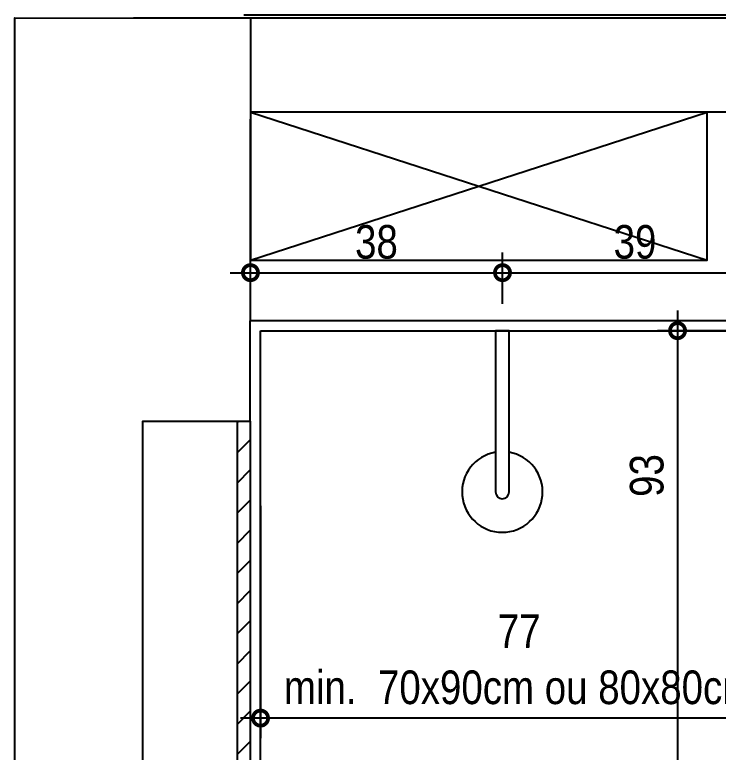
# Model space of a CAD drawing. Header units: metres. Extents: x 3 to 168, y -142 to 28.
# Drawn here: x 70.064 to 71.111, y -80.031 to -78.934 of the extents above; entities that cross this region are included whole.
import ezdxf

# ---------------------------------------------------------------- set-up
doc = ezdxf.new("R2010")
doc.units = ezdxf.units.M
for name, color, linetype in [('ARQ-ALV ACAB', 4, 'Continuous'), ('ARQ-ALV OSSO', 5, 'Continuous'), ('ARQ-DIM', 2, 'Continuous'), ('ARQ-ENCH', 1, 'Continuous'), ('ARQ-HID', 2, 'Continuous'), ('ARQ-SIM', 1, 'Continuous')]:
    doc.layers.add(name, color=color, linetype=linetype)
doc.styles.add('Adesa', font='ARIALN.TTF')
doc.dimstyles.new('ADESA 1-0025', dxfattribs={"dimtxt": 0.05, "dimasz": 0.045, "dimexe": 0.03, "dimexo": 0.04, "dimgap": 0.02, "dimtad": 1, "dimtoh": 1, "dimdec": 0, "dimlfac": 100, "dimzin": 4, "dimtxsty": 'Adesa', "dimblk": 'DOTSMALL', "dimcen": 1, "dimdle": 0.03, "dimclrd": 1, "dimclre": 1, "dimclrt": 256, "dimazin": 1, "dimtm": 1e-09, "dimtfac": 1, "dimtdec": 0, "dimtix": 1, "dimtmove": 2, "dimatfit": 0, "dimldrblk": 'DOTSMALL', "dimfxl": 0.8, "dimtvp": 2, "dimtolj": 1, "dimtzin": 0, "dimarcsym": 0})

# ---------------------------------------------------------------- blocks, each defined once
blk = doc.blocks.new('CHUVEIRO')
at = {"ltscale": 0.025}
blk.add_lwpolyline([(-0.01, -0.24, 1), (0.01, -0.24), (0.01, 0), (-0.01, 0)], format="xyb", close=True, dxfattribs=at)
blk.add_arc((0, -0.24), 0.06, 99.5942, 80.4061, dxfattribs=at)
blk = doc.blocks.new('_DotSmall')
at = {"color": 0, "linetype": 'ByBlock', "const_width": 0.5}
blk.add_lwpolyline([(-0.0625, 0, 1), (0.0625, 0, 1)], format="xyb", close=True, dxfattribs=at)
blk = doc.blocks.new('*D220')
at = {"layer": 'ARQ-DIM', "color": 1, "lineweight": -2, "transparency": 16777216}
for p, q in [((70.4145, -79.3488), (70.4145, -79.2875)), ((70.7898, -79.3638), (70.7898, -79.2875)), ((70.3845, -79.3175), (70.8198, -79.3175))]:
    blk.add_line(p, q, dxfattribs=at)
at = {"layer": 'Defpoints', "color": 0, "transparency": 16777216}
for p in [(70.7898, -79.3175), (70.4145, -79.3888, 0), (70.7898, -79.4038, 0)]:
    blk.add_point(p, dxfattribs=at)
at = {"layer": 'ARQ-DIM', "color": 1, "lineweight": -2, "transparency": 16777216, "xscale": 0.045, "yscale": 0.045, "zscale": 0.045, "rotation": 180}
blk.add_blockref('_DotSmall', (70.4145, -79.3175), dxfattribs=at)
at = {"layer": 'ARQ-DIM', "color": 1, "lineweight": -2, "transparency": 16777216, "xscale": 0.045, "yscale": 0.045, "zscale": 0.045}
blk.add_blockref('_DotSmall', (70.7898, -79.3175), dxfattribs=at)
at = {"layer": 'ARQ-DIM', "transparency": 16777216, "insert": (70.6021, -79.272), "char_height": 0.05, "attachment_point": 5, "style": 'Adesa'}
blk.add_mtext('\\A1;38', dxfattribs=at)
blk = doc.blocks.new('*D221')
at = {"layer": 'ARQ-DIM', "color": 1, "lineweight": -2, "transparency": 16777216}
for p, q in [((70.7898, -79.3638), (70.7898, -79.2875)), ((71.1845, -79.3488), (71.1845, -79.2875)), ((70.7598, -79.3175), (71.2145, -79.3175))]:
    blk.add_line(p, q, dxfattribs=at)
at = {"layer": 'Defpoints', "color": 0, "transparency": 16777216}
for p in [(71.1845, -79.3175), (71.1845, -79.3888, 0), (70.7898, -79.4038, 0)]:
    blk.add_point(p, dxfattribs=at)
at = {"layer": 'ARQ-DIM', "color": 1, "lineweight": -2, "transparency": 16777216, "xscale": 0.045, "yscale": 0.045, "zscale": 0.045, "rotation": 180}
blk.add_blockref('_DotSmall', (70.7898, -79.3175), dxfattribs=at)
at = {"layer": 'ARQ-DIM', "color": 1, "lineweight": -2, "transparency": 16777216, "xscale": 0.045, "yscale": 0.045, "zscale": 0.045}
blk.add_blockref('_DotSmall', (71.1845, -79.3175), dxfattribs=at)
at = {"layer": 'ARQ-DIM', "transparency": 16777216, "insert": (70.9871, -79.272), "char_height": 0.05, "attachment_point": 5, "style": 'Adesa'}
blk.add_mtext('\\A1;39', dxfattribs=at)
blk = doc.blocks.new('*D224')
at = {"layer": 'ARQ-DIM', "color": 1, "lineweight": -2, "transparency": 16777216}
for p, q in [((70.4295, -79.6643), (70.4295, -80.0103)), ((71.1995, -79.6643), (71.1995, -80.0103)), ((71.2295, -79.9803), (70.3995, -79.9803))]:
    blk.add_line(p, q, dxfattribs=at)
at = {"layer": 'Defpoints', "color": 0, "transparency": 16777216}
for p in [(70.4295, -79.6243), (71.1995, -79.6243), (70.4295, -79.9803)]:
    blk.add_point(p, dxfattribs=at)
at = {"layer": 'ARQ-DIM', "color": 1, "lineweight": -2, "transparency": 16777216, "xscale": 0.045, "yscale": 0.045, "zscale": 0.045, "rotation": 180}
blk.add_blockref('_DotSmall', (70.4295, -79.9803), dxfattribs=at)
at = {"layer": 'ARQ-DIM', "color": 1, "lineweight": -2, "transparency": 16777216, "xscale": 0.045, "yscale": 0.045, "zscale": 0.045}
blk.add_blockref('_DotSmall', (71.1995, -79.9803), dxfattribs=at)
at = {"layer": 'ARQ-DIM', "transparency": 16777216, "insert": (70.8145, -79.8931), "char_height": 0.05, "attachment_point": 5, "style": 'Adesa'}
blk.add_mtext('\\A1;77\\Pmin.  70x90cm ou 80x80cm', dxfattribs=at)
blk = doc.blocks.new('*D225')
at = {"layer": 'ARQ-DIM', "color": 1, "lineweight": -2, "transparency": 16777216}
for p, q in [((71.0504, -79.3738), (71.0504, -80.3638)), ((71.1595, -79.4038), (71.0204, -79.4038)), ((71.1595, -80.3338), (71.0204, -80.3338))]:
    blk.add_line(p, q, dxfattribs=at)
at = {"layer": 'Defpoints', "color": 0, "transparency": 16777216}
for p in [(71.1995, -79.4038, 0), (71.0504, -80.3338), (71.1995, -80.3338)]:
    blk.add_point(p, dxfattribs=at)
at = {"layer": 'ARQ-DIM', "color": 1, "lineweight": -2, "transparency": 16777216, "xscale": 0.045, "yscale": 0.045, "zscale": 0.045}
for p, rotation in [((71.0504, -79.4038), 90), ((71.0504, -80.3338), 270)]:
    blk.add_blockref('_DotSmall', p, dxfattribs=dict(at, rotation=rotation))
at = {"layer": 'ARQ-DIM', "transparency": 16777216, "insert": (71.0048, -79.6193), "char_height": 0.05, "attachment_point": 5, "rotation": 90, "style": 'Adesa'}
blk.add_mtext('\\A1;93', dxfattribs=at)
blk = doc.blocks.new('AREAS MOLHADAS')
at = {"layer": 'ARQ-ENCH'}
h = blk.add_hatch(dxfattribs=at)
h.set_pattern_fill('ANSI31', color=256, scale=0.01)
h.set_pattern_definition([(45, (64.8645, -81.38876), (-0.02245064, 0.02245064), [])])
h.paths.add_polyline_path([(70.3945, -80.3488), (70.4145, -80.3488), (70.4145, -79.5387), (70.3945, -79.5387)])
at = {"layer": 'ARQ-ALV ACAB'}
blk.add_lwpolyline([(70.4044, -78.9337), (72.8328, -78.9337)], dxfattribs=at)
at = {"layer": 'ARQ-ALV ACAB', "elevation": 0}
for points in [[(70.4295, -79.4038), (71.1995, -79.4038), (71.1995, -79.0937)], [(70.4295, -80.3338), (70.4295, -79.4038)]]:
    blk.add_lwpolyline(points, dxfattribs=at)
at = {"layer": 'ARQ-ALV OSSO', "elevation": 0}
for points in [[(70.4144, -78.9387), (70.4135, -79.5388), (70.2535, -79.5388), (70.2535, -80.488), (70.0635, -80.488), (70.0635, -78.9382), (70.4144, -78.9387)], [(72.8328, -78.9387), (70.2404, -78.9387)], [(72.8328, -79.0787), (70.4145, -79.0787)], [(70.4145, -79.3888), (71.1845, -79.3888), (71.1845, -79.0787)]]:
    blk.add_lwpolyline(points, dxfattribs=at)
blk.add_lwpolyline([(71.0945, -79.0787), (70.4145, -79.0787), (70.4145, -79.2988), (71.0945, -79.2988)], close=True, dxfattribs=at)
at = {"layer": 'ARQ-ALV OSSO'}
blk.add_lwpolyline([(70.3945, -79.5387), (70.3945, -80.3488)], dxfattribs=at)
at = {"layer": 'ARQ-ENCH'}
blk.add_lwpolyline([(70.3945, -80.3488), (70.4145, -80.3488), (70.4145, -79.5387), (70.3945, -79.5387)], close=True, dxfattribs=at)
at = {"layer": 'ARQ-SIM'}
blk.add_lwpolyline([(70.4144, -79.0787), (71.0945, -79.2988)], dxfattribs=at)
at = {"layer": 'ARQ-SIM', "elevation": 0}
blk.add_lwpolyline([(70.4145, -79.2988), (71.0945, -79.0787)], dxfattribs=at)
at = {"layer": 'ARQ-HID', "lineweight": -2}
blk.add_blockref('CHUVEIRO', (70.7895, -79.4038, 0), dxfattribs=at)
at = {"layer": 'ARQ-DIM'}
for base, p1, p2, picture, middle in [((70.7898, -79.3175), (70.4145, -79.3888, 0), (70.7898, -79.4038, 0), '*D220', (70.6021, -79.272)), ((71.1845, -79.3175), (70.7898, -79.4038, 0), (71.1845, -79.3888, 0), '*D221', (70.9871, -79.272))]:
    dim = blk.add_linear_dim(base=base, p1=p1, p2=p2, dimstyle='ADESA 1-0025', dxfattribs=at)
    dim.commit()
    dim.dimension.update_dxf_attribs({"geometry": picture, "text_midpoint": middle})
dim = blk.add_linear_dim(base=(71.0504, -80.3338), p1=(71.1995, -79.4038, 0), p2=(71.1995, -80.3338), angle=90, dimstyle='ADESA 1-0025', dxfattribs=at)
dim.commit()
dim.dimension.update_dxf_attribs({"geometry": '*D225', "text_midpoint": (71.0048, -79.6193), "dimtype": 128})
dim = blk.add_linear_dim(base=(70.4295, -79.9803, 0), p1=(71.1995, -79.6243, 0), p2=(70.4295, -79.6243, 0), angle=180, text='<>\\Pmin.  70x90cm ou 80x80cm', dimstyle='ADESA 1-0025', dxfattribs=at)
dim.commit()
dim.dimension.update_dxf_attribs({"geometry": '*D224', "text_midpoint": (70.8145, -79.8931, 0)})

msp = doc.modelspace()

# ---------------------------------------------------------------- block references
msp.add_blockref('AREAS MOLHADAS', (0, 0))

doc.saveas('drawing.dxf')
